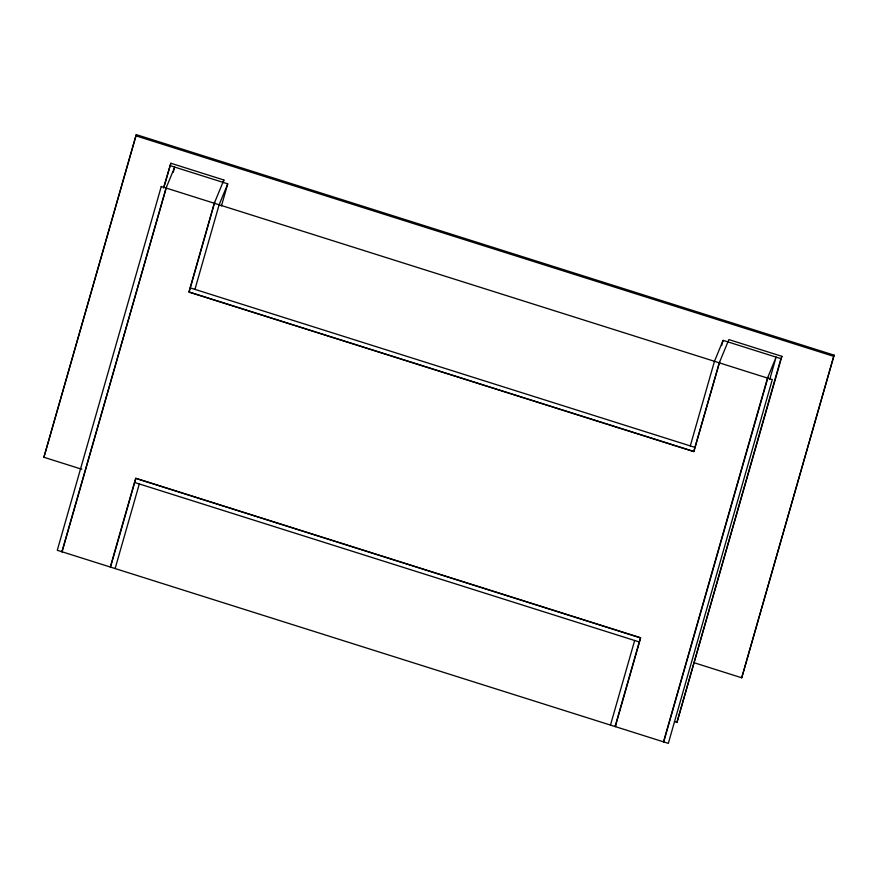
<?xml version="1.0" encoding="UTF-8"?>
<svg xmlns="http://www.w3.org/2000/svg" width="878" height="878" viewBox="0 0 878 878"><rect width="100%" height="100%" fill="white"/><g stroke="black" fill="none" stroke-linecap="round" stroke-linejoin="round"><path stroke-width="1.32" d="M81.797 469.247L43.9 457.273L136.277 134.63L834.1 355.151L741.723 677.783L694.685 662.912M136.277 134.63L43.9 457.273M163.484 187.98L170.848 163.242L223.879 180.001L223.133 182.613M164.065 186.97L170.848 163.242M173.207 172.362L174.711 167.094L166.085 188.024L62.097 551.801L62.459 550.923M110.31 567.034L135.695 478.203L640.688 637.779L615.291 726.611L615.61 725.832M110.507 567.089L135.849 478.444L640.435 637.889L615.094 726.545L615.654 725.733M115.128 568.549L139.306 483.954M194.938 289.378L219.116 204.783L227.742 183.853L169.893 165.569M221.421 205.979L227.742 183.853M610.473 725.085L634.662 640.49M690.284 445.914L714.462 361.319L723.088 340.379L780.937 358.663L781.903 356.336L728.872 339.577L719.28 362.834L693.894 451.665L188.902 292.089L214.298 203.257L223.879 180.001M721.606 345.592L723.088 340.379M663.505 741.844L767.493 378.067L776.119 357.137L769.71 379.548M674.37 721.617L676.949 722.429L780.937 358.663M781.903 356.336L676.949 722.429M741.723 677.783L834.1 355.151M166.447 187.157L61.899 551.735L62.415 551.022M214.66 202.39L189.154 291.979L693.741 451.424L719.642 361.966M664.02 741.131L663.702 741.91L768.009 377.364M135.794 135.794L833.617 356.314M190.317 287.918L694.904 447.374M134.696 482.494L639.272 641.95M161.267 186.498L57.279 550.276L668.323 743.37L772.311 379.592L161.267 186.498"/></g></svg>
